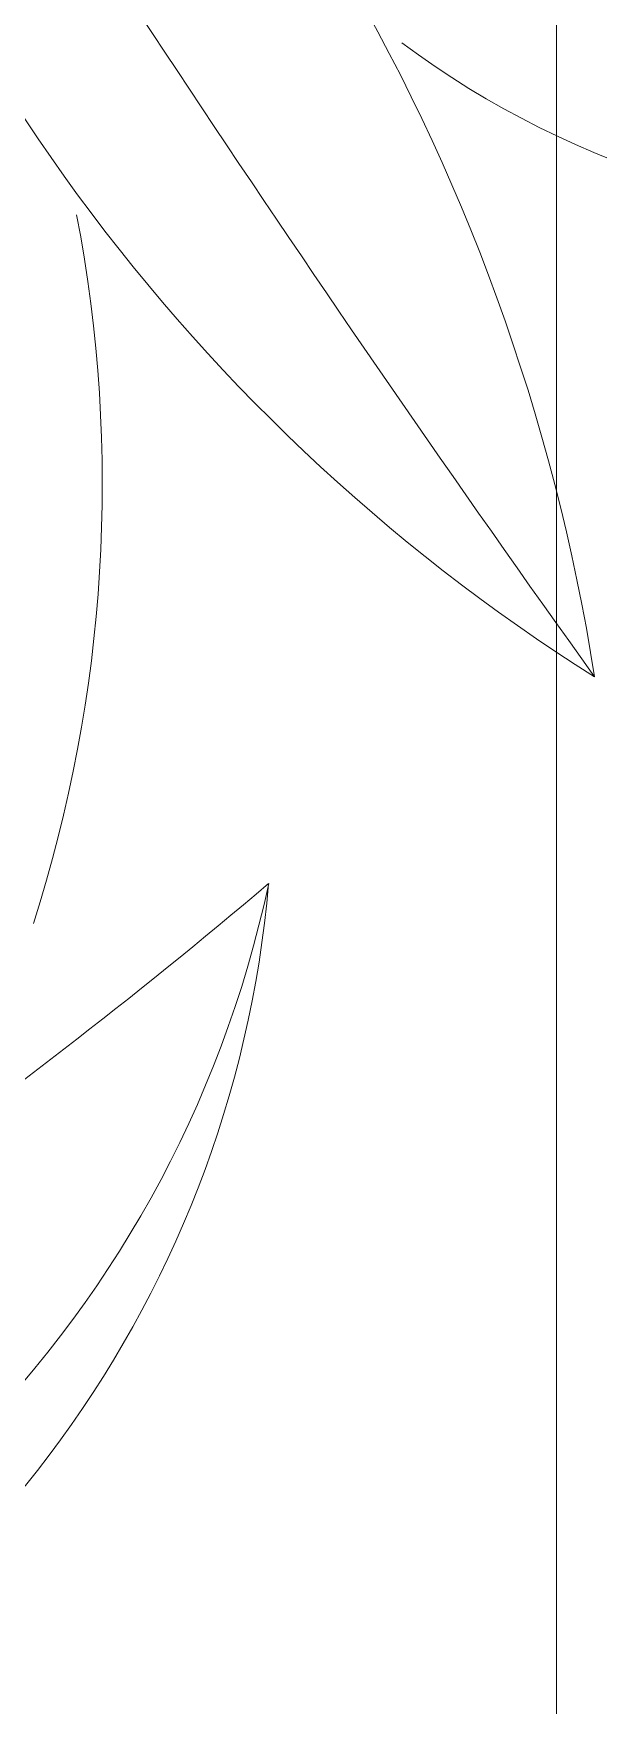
# Model space of a CAD drawing. Header units: millimetres. Extents: x 46079 to 131409, y 40831 to 60403.
# Drawn here: x 119907.4 to 120000.2, y 53721 to 53995.6 of the extents above; entities that cross this region are included whole.
import ezdxf

# ---------------------------------------------------------------- set-up
doc = ezdxf.new("R2010")
doc.units = ezdxf.units.MM
for name, color, linetype, lineweight in [('A-WALL', 113, 'Continuous', 18), ('G-IMPT', 8, 'Continuous', 18), ('L-PLNT', 71, 'Continuous', 18)]:
    doc.layers.add(name, color=color, linetype=linetype, lineweight=lineweight)

# ---------------------------------------------------------------- blocks, each defined once
blk = doc.blocks.new('CAY DUA VAN PHAT - CAY DUA VAN PHAT_dwg-2253781-TKCS_BỂ NƯỚC NGẦM - MẶT BẰNG NẮP BỂ')
at = {"layer": 'G-IMPT'}
for centre, radius, start, end in [((308.23, 679.24), 371.77, 282.004, 349.47), ((-1078.81, 1555.76), 1918.95, 319.73906, 330.06235), ((354.24, 677.65), 363.4, 274.943, 339.2141), ((-208.71, -123.73), 622.53, 32.2613, 76.62972), ((-3546.81, -5190.94), 6639.96, 54.408023, 58.453572), ((421.34, 867.87), 667.4, 217.05305, 261.06763), ((254.56, 841.1), 470.86, 259.1512, 287.8197), ((1370.35, 1164.74), 1623.62, 210.89916, 222.23434), ((-1680.14, -787.22), 2038.89, 24.96732, 33.2653), ((-131.34, 92.71), 300.17, 356.3118, 36.6378)]:
    blk.add_arc(centre, radius, start, end, dxfattribs=at)
blk = doc.blocks.new('CAY DUA VAN PHAT - CAY DUA VAN PHAT_dwg-V48-TKCS_BỂ NƯỚC NGẦM - MẶT BẰNG NẮP BỂ')
at = {"layer": 'G-IMPT'}
for centre, radius, start, end in [((308.23, 679.24), 371.77, 282.004, 349.47), ((-1078.81, 1555.76), 1918.95, 319.73906, 330.06235), ((354.24, 677.65), 363.4, 274.943, 339.2141), ((-208.71, -123.73), 622.53, 32.2613, 76.62972), ((-3546.81, -5190.94), 6639.96, 54.408023, 58.453572), ((421.34, 867.87), 667.4, 217.05305, 261.06763), ((254.56, 841.1), 470.86, 259.1512, 287.8197), ((1370.35, 1164.74), 1623.62, 210.89916, 222.23434), ((-1680.14, -787.22), 2038.89, 24.96732, 33.2653), ((-131.34, 92.71), 300.17, 356.3118, 36.6378)]:
    blk.add_arc(centre, radius, start, end, dxfattribs=at)
blk = doc.blocks.new('CAY DUA VAN PHAT - CAY DUA VAN PHAT-V49-TKCS_BỂ NƯỚC NGẦM - MẶT BẰNG NẮP BỂ')
at = {"extrusion": (0, 0, -1), "xscale": 0.5, "yscale": 0.5, "zscale": -0.5, "rotation": 180}
for name in ['CAY DUA VAN PHAT - CAY DUA VAN PHAT_dwg-2253781-TKCS_BỂ NƯỚC NGẦM - MẶT BẰNG NẮP BỂ', 'CAY DUA VAN PHAT - CAY DUA VAN PHAT_dwg-V48-TKCS_BỂ NƯỚC NGẦM - MẶT BẰNG NẮP BỂ']:
    blk.add_blockref(name, (151.82, 370.52), dxfattribs=at)

msp = doc.modelspace()

# ---------------------------------------------------------------- linework, layer by layer
at = {"layer": 'A-WALL'}
msp.add_line((119993.35, 55286.31), (119993.35, 50557.93), dxfattribs=at)

# ---------------------------------------------------------------- block references
at = {"layer": 'L-PLNT', "rotation": 270.0000000000003}
msp.add_blockref('CAY DUA VAN PHAT - CAY DUA VAN PHAT-V49-TKCS_BỂ NƯỚC NGẦM - MẶT BẰNG NẮP BỂ', (119733.35, 53896.94), dxfattribs=at)

doc.saveas('drawing.dxf')
